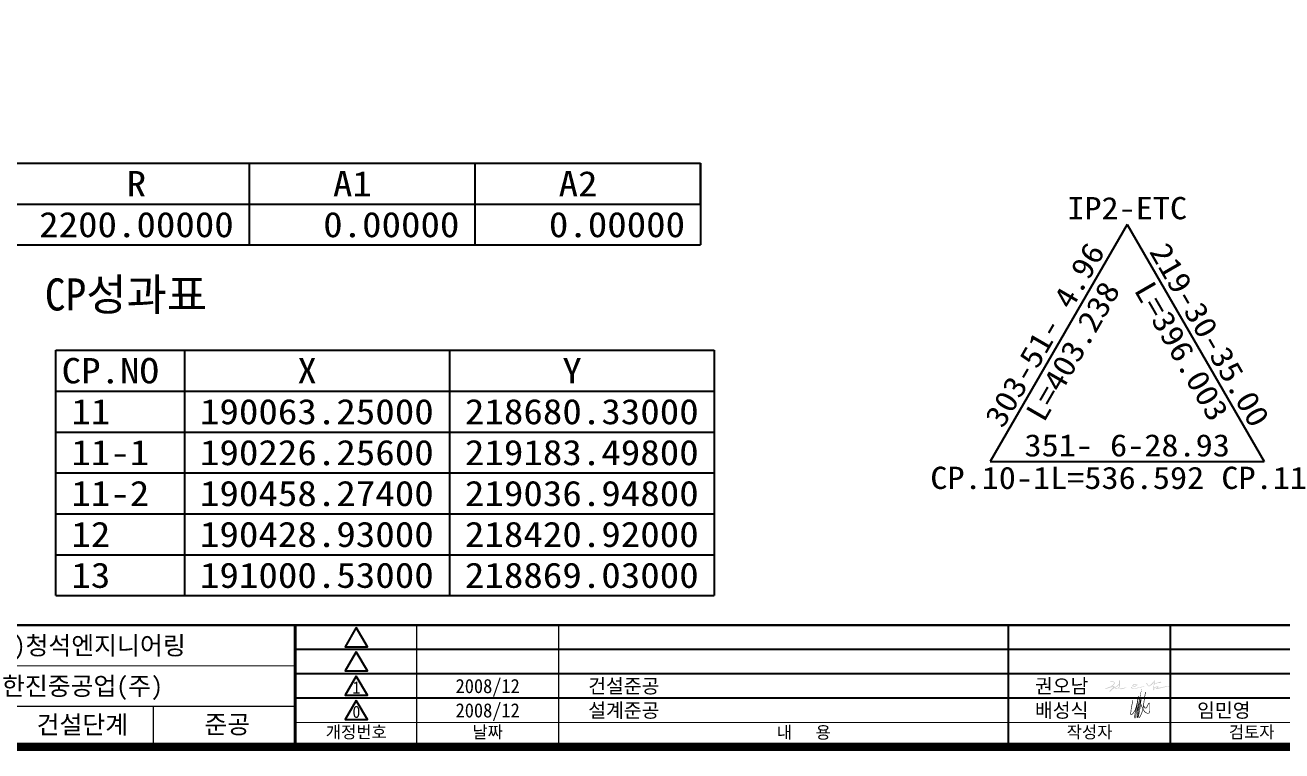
# Model space of a CAD drawing. Header units: millimetres. Extents: x 3683 to 4524, y 883 to 1477.
# Drawn here: x 3911.6 to 4221.6, y 902.3 to 1081.4 of the extents above; entities that cross this region are included whole.
import ezdxf
from ezdxf.enums import TextEntityAlignment as Align

# ---------------------------------------------------------------- set-up
doc = ezdxf.new("R2010")
doc.units = ezdxf.units.MM
for name, color, linetype in [('CA-ALGN-IPLN', 1, 'Continuous'), ('CA-ALGN-TEXT', 3, 'Continuous'), ('CA-TABL-LIN1', 4, 'Continuous'), ('CA-TABL-LIN2', 1, 'Continuous'), ('CA-TABL-TEX1', 6, 'Continuous'), ('CA-TABL-TEX2', 3, 'Continuous'), ('CA-TEXT', 3, 'Continuous'), ('CX-BORD', 3, 'Continuous'), ('CX-BORD-LIN1', 4, 'Continuous'), ('CX-BORD-LIN2', 3, 'Continuous'), ('CX-BORD-TEX2', 7, 'Continuous'), ('CX-BORD-TEX3', 6, 'Continuous'), ('CZ-TEX1', 6, 'Continuous')]:
    doc.layers.add(name, color=color, linetype=linetype)
doc.styles.add('RP2', font='DotumChe.ttf')
doc.styles.add('SEKO', font='DotumChe.ttf')
doc.styles.add('TB_TEXT', font='DotumChe.ttf')
doc.styles.add('TB_WBTXT', font='H2GTRE.TTF')
doc.styles.add('TB_WMTXT', font='DotumChe.ttf')

# ---------------------------------------------------------------- blocks, each defined once
blk = doc.blocks.new('CXBLKA1-KHCA')
at = {"layer": 'CX-BORD-TEX3'}
h = blk.add_hatch(color=256, dxfattribs=at)
h.paths.add_polyline_path([(481.9304143462973, 15.08593314524701), (481.6814522761285, 15.10255498501148), (481.7485710494757, 14.96001233352525), (481.715011695484, 14.16345051067444), (481.6562828096573, 14.07540944844335), (481.8744186432863, 13.97059869987578), (481.970901859547, 14.1382959310182), (481.9373424401916, 14.51561469273011), (482.1261138962709, 14.54915413227174), (482.5707754510497, 14.75039080295578), (482.751157084972, 14.72523622329957), (482.512046565223, 14.47369035986876), (482.3400548188214, 14.39403419095741), (482.3526396174206, 14.28083854907011), (482.7679367292861, 14.29341583889822), (484.638871384311, 14.73362108318498), (486.142114677597, 15.00208454639296), (486.020461994865, 15.03562398593458), (484.5480448073916, 14.87631161467756), (482.9623648247068, 14.53253229250727), (482.8239324322971, 14.45706855353863), (482.7316441924785, 14.49899285296566), (482.9875343565416, 14.68345980387889), (483.016898799455, 14.84277217513593), (482.7526188132348, 14.89308133444836), (482.4715591173369, 14.88050404462025), (481.9723635878099, 14.64572793439457), (481.9304143462973, 14.68345980387889)])
h.paths.add_polyline_path([(480.1819056264905, 15.71174835961437), (480.2436726821236, 15.63389486904409), (480.4421925447156, 15.21877673395167), (480.5826835666309, 15.0875261569546), (480.7323370095527, 15.07836913140184), (481.2484886653645, 15.50874896460408), (481.8348858974977, 16.13753087323408), (481.8729293969088, 16.19041842059308), (481.8584012703579, 16.40029097605236), (482.1124066069746, 16.34435909993497), (482.0200210406173, 15.58914122354933), (482.1076688504272, 15.56073177920885), (482.6430312877441, 15.81878429605055), (483.495820995286, 16.04605988420859), (483.7311104842796, 16.03166794655213), (483.6695201720717, 15.88962069141547), (483.4302652639253, 15.7570432399142), (482.7527712413665, 15.7215314428472), (482.0894903577227, 15.43506948166506), (481.9947359457737, 15.31669676905117), (481.8028582762835, 15.32853405702973), (481.8431289128005, 15.52976765175616), (481.8691863450388, 15.9203975866648), (481.5659722790927, 15.567646899732), (481.2247601415019, 15.22877085462518), (480.7586047167909, 14.94091080383289), (480.4857332614212, 14.96363658059932), (480.1067450926503, 15.44466586764365), (479.943780202956, 15.61132168652341), (479.9902311727214, 15.70430912265904)])
h.paths.add_polyline_path([(476.2971857959414, 14.77608838943615), (476.2826139410801, 14.77608838943615), (476.3608786620565, 14.72631310937793), (476.4177985423204, 14.65876090059768), (476.609902958461, 14.44899359638414), (477.0118993431996, 14.40988443343798), (477.6664775086886, 14.5414334117592), (479.0396686886228, 14.86497286587485), (479.5021423726076, 14.93608041359147), (479.6195395521178, 14.90763740119168), (479.1855257429012, 14.78675453998251), (477.9653066513012, 14.49165813170098), (477.1613139471877, 14.31744458462861), (476.6241329612088, 14.30677843408223), (476.2541540009482, 14.52365651647146), (476.1901191519922, 14.71209158646087), (476.207906639086, 14.82230833055799)])
h.paths.add_polyline_path([(476.8769095257638, 15.45580581596756), (476.7381674401775, 15.36336596715819), (476.5282755369431, 15.13582176765692), (476.5709654144591, 14.94027595292613), (476.8235471952096, 14.83716995357038), (477.2789059105025, 14.87627911651653), (477.7911845060591, 15.22470621066129), (477.7698395346194, 15.39891975773365), (477.6204249306313, 15.45580581596756), (477.1223763378222, 15.47713808362598), (477.0298816140981, 15.55180103714762)])
h.paths.add_polyline_path([(476.9267144373356, 15.28514764126588), (476.8875820441656, 15.22115083829059), (476.7559548619077, 15.02204965118912), (476.8306621639018, 14.94383132529681), (477.1899686711243, 15.0007173835307), (477.5777350531151, 15.23892773357833), (477.602637508901, 15.32781221001703), (477.1152613691302, 15.34558907187045)], flags=16)
h.paths.add_polyline_path([(471.5430908744315, 16.27029826511883), (471.1010370041781, 16.24005234033773), (471.0916267240486, 16.18832653536644), (471.1298824593703, 16.10615543675173), (471.5896546619304, 16.11586319245704), (472.0008593529878, 15.88449557762534), (471.9846702042748, 15.61429704027546), (471.7225866342248, 15.26786610889338), (471.0803006340821, 14.84545133422909), (470.1106559388622, 14.48101508427114), (469.857885322403, 14.47687374197251), (469.9656235782961, 14.33606883937395), (470.1852440174804, 14.32364487934669), (471.2626269685936, 14.67979847814169), (471.8966254407584, 14.85373398539203), (471.8386124834593, 14.67151586041306), (470.8772553815807, 13.69416402621457), (470.8772553815807, 13.60719630602374), (471.0595817160922, 13.59477234599646), (471.7681682015117, 14.32778618821101), (471.9919323720031, 14.31536222818375), (472.0789517752699, 14.48101508427114), (472.2198403391652, 14.50586300432567), (472.4187417949958, 14.33606883937395), (472.8465798464226, 14.23615347736984), (473.8465147305376, 14.22521179457559), (475.1610993854781, 14.58268039869048), (475.1683981568743, 14.63374162964272), (474.8253548554288, 14.62279994684847), (473.7998741406994, 14.40761327337658), (472.9313175339001, 14.33102142694821), (472.3766091429611, 14.53891360064484), (472.4605452754734, 14.67386117780072), (472.8546802381479, 14.89634228417923), (473.2999066659601, 15.34495174682384), (473.2962572802618, 15.11882339055773), (473.2086717620514, 14.71398072595872), (472.9349669195984, 14.52067745150965), (473.1721777743425, 14.48055790335165), (473.4020897923268, 14.70668625961778), (473.4969741472973, 15.29753773232492), (473.5240607308792, 16.32449172366211), (473.3785396459819, 16.40522765400354), (473.2434109960627, 16.3894720306543), (473.2749410034832, 15.6129433848793), (473.2591759997728, 15.55667318685725), (472.8550569944733, 15.10641791971054), (472.3001717947452, 14.73191265619773), (472.1740615042533, 14.72471063575721), (472.0983953168853, 14.63828635703668), (472.0515543873286, 14.69230154377488), (472.1452363118057, 14.86875111143619), (472.1272205746965, 15.00919057689492), (471.8677937119416, 15.01639263076976), (471.2084171323981, 14.78232683271566), (471.8029369799121, 15.13522600147261), (472.1920772413625, 15.56014544150336), (472.195261172204, 15.87778795050474), (471.9718657836676, 16.07224260270165)])
at = {"layer": 'CX-BORD-LIN1', "const_width": 2}
blk.add_lwpolyline([(796, -2.273736754432321e-12), (0, 0), (0, 553.9999999999997), (795.9999999999998, 553.9999999999997)], close=True, dxfattribs=at)
at = {"layer": 'CX-BORD-LIN1'}
for points, const_width in [([(796, 30.00000000000098), (0, 29.99999999999869)], 0.6), ([(270, 3.941225601086784e-13), (270, 29.9999999999994)], 0.8), ([(270, 3.326315811464117e-13), (270, 29.99999999999941)], 0.6), ([(300, 3.907985046680551e-13), (300, 29.99999999999949)], 0.3), ([(335, 3.77567335035911e-13), (335, 29.99999999999958)], 0.3), ([(566, 6.000000000000252), (270, 5.9999999999993)], 0.2)]:
    blk.add_lwpolyline(points, dxfattribs=dict(at, const_width=const_width))
for points in [[(285.0839848587444, 29.46565633293667), (282.3404163795552, 24.71365633293662), (287.8275533379334, 24.71365633293662)], [(285.0839848587444, 23.46565633293667), (282.3404163795552, 18.71365633293662), (287.8275533379334, 18.71365633293662)], [(285.0839848587444, 17.46565633293667), (282.3404163795552, 12.71365633293662), (287.8275533379334, 12.71365633293662)], [(285.0839848587444, 11.46565633293667), (282.3404163795552, 6.713656332936617), (287.8275533379334, 6.713656332936617)]]:
    blk.add_lwpolyline(points, close=True, dxfattribs=at)
for points in [[(446, 3.907985046680551e-13), (446, 29.99999999999992)], [(486, 3.020479916529539e-13), (486, 30.00000000000005)]]:
    blk.add_lwpolyline(points, dxfattribs=at)
at = {"layer": 'CX-BORD-LIN2'}
for points in [[(566, 24.00000000000025), (270, 23.9999999999993)], [(566, 18.00000000000136), (270, 18.00000000000041)], [(566, 12.00000000000136), (270, 12.00000000000041)]]:
    blk.add_lwpolyline(points, dxfattribs=at)
at = {"layer": 'CX-BORD-LIN2', "const_width": 0.3}
for points in [[(270, 19.99999999999928), (130, 19.99999999999906)], [(270, 9.999999999999945), (0, 9.999999999999547)], [(235.0000000000001, -7.922551503725117e-13), (235.0000000000001, 9.999999999999133)]]:
    blk.add_lwpolyline(points, dxfattribs=at)
at = {"layer": 'CX-BORD-TEX3', "const_width": 0.15}
for points in [[(476.6461998415593, 11.4774332657002), (476.5858257119594, 11.08808961318977), (476.5307015066478, 10.75537115161245), (476.4808272256791, 10.47293760726137), (476.4362028690098, 10.23444870652787), (476.3968284366615, 10.03356417569415), (476.3627039286125, 9.863943741151559), (476.3338293448737, 9.719247129182293), (476.3102046854669, 9.5931340661013), (476.2916841191377, 9.480084141596706), (476.2775384897227, 9.377856398347319), (476.2668928098697, 9.285029742339646), (476.2588720921608, 9.20018307956019), (476.2526013492329, 9.121895316028201), (476.2472055936792, 9.048745357708356), (476.2418098381472, 8.979312110608987), (476.2355390952193, 8.912174480716601), (476.2277371243595, 8.84616644208694), (476.2186226724275, 8.781142241118175), (476.2086332331105, 8.717211192223147), (476.1982063000955, 8.654482609869262), (476.1877793670915, 8.593065808513018), (476.1777899277636, 8.533070102578165), (476.1686754758316, 8.474604806543027), (476.1608735049826, 8.417779234820443), (476.1547668221915, 8.36270270189965), (476.150519487584, 8.309484522182572), (476.1482408745956, 8.258234010147532), (476.1480403566507, 8.209060480251026), (476.1500273071738, 8.162073246916805), (476.1543110995894, 8.11738162459045), (476.1610011073112, 8.075094927739372), (476.1702067037745, 8.035322470809149), (476.182037262382, 7.998319321934503), (476.19660215658, 7.964923564126764), (476.2140107597711, 7.936119034053661), (476.2343724453799, 7.912889568437492), (476.2577965868527, 7.896219003945987), (476.284392557603, 7.887091177279615), (476.3142697310445, 7.886489925138847), (476.3475374805907, 7.895399084213238), (476.3842687221527, 7.914529203157542), (476.4243905414019, 7.943497678552774), (476.4677935665291, 7.981648618977886), (476.5143684256595, 8.028326132957261), (476.5640057469841, 8.082874329058939), (476.6165961586498, 8.144637315850957), (476.6720302888148, 8.2129592018577), (476.7301987656151, 8.287184095647206), (476.7908463852232, 8.366674325327438), (476.8531346156719, 8.450865097209714), (476.9160790929868, 8.539209837134365), (476.9786954532042, 8.631161970985374), (477.0399993323385, 8.726174924592158), (477.0990063664262, 8.823702123827786), (477.1547321914818, 8.923196994543503), (477.2061924435525, 9.02411296259055), (477.2527126510699, 9.126085645388628), (477.2948579121453, 9.229479426456635), (477.3335032173613, 9.334840880936497), (477.3695235572573, 9.442716583882827), (477.4037939223613, 9.55365311040481), (477.4371893032671, 9.668197035600713), (477.4705846905031, 9.786894934546979), (477.5048550745973, 9.910293382363704), (477.5406202404279, 10.0387567622642), (477.5774791499875, 10.17192069007473), (477.6147755595644, 10.30923858974751), (477.6518532254572, 10.45016388523476), (477.6880559039541, 10.59415000049961), (477.7227273513868, 10.74065035947245), (477.7552113240104, 10.88911838611642), (477.7848515781566, 11.03900750439465), (477.8111923888114, 11.18957072764209), (477.83458010596, 11.33925942674654), (477.8555615983182, 11.48632456196759), (477.8746837345693, 11.62901709356487), (477.8924933834073, 11.76558798183072), (477.9095374135372, 11.89428818703567), (477.9263626936422, 12.0133686694175), (477.943516092449, 12.12108038927948), (477.9613075026259, 12.21563786840164), (477.9790989127919, 12.29510987473299), (477.9960153355946, 12.35752873772111), (478.0111817836164, 12.40092678686818), (478.0237232694831, 12.42333635161089), (478.0327648057987, 12.42278976145138), (478.0374314051892, 12.39731934583727), (478.0368480802586, 12.3449574342489), (478.0303950480279, 12.26464731480559), (478.0184733430556, 12.15897611020449), (478.0017392042951, 12.03144190183633), (477.980848870689, 11.88554277106999), (477.9564585812345, 11.72477679924162), (477.9292245748525, 11.55264206772011), (477.8998030905182, 11.37263665790709), (477.8688503671742, 11.18825865113871), (477.8369315000614, 11.002587087682), (477.8042470094929, 10.81702484345118), (477.7709062720583, 10.63255575319312), (477.7370186643252, 10.450163651742), (477.702693562916, 10.27083237386654), (477.6680403444093, 10.09554575433543), (477.6331683853618, 9.92528762796104), (477.5981870623959, 9.761041829533895), (477.5632239802085, 9.603610002145103), (477.5284796559476, 9.453065022088083), (477.494172834869, 9.309297573956826), (477.460522262239, 9.172198342345325), (477.4277466833132, 9.04165801189123), (477.3960648433908, 8.917567267166703), (477.3656954876947, 8.799816792776653), (477.336857361513, 8.688297273315072), (477.3097509814702, 8.582844736011282), (477.2845039496001, 8.483076578526777), (477.26122563936, 8.388555541212952), (477.2400254241634, 8.298844364344802), (477.2210126774348, 8.213505788230066), (477.2042967725879, 8.132102553165566), (477.189987083058, 8.054197399469956), (477.1781929822478, 7.979353067440059), (477.1689509279872, 7.907186954781025), (477.1620057156083, 7.837535088689435), (477.1570292248484, 7.770288153781109), (477.153693335456, 7.705336834650041), (477.1516699271137, 7.642571815901135), (477.150630879592, 7.581883782117472), (477.1502480726062, 7.523163417925787), (477.150193385894, 7.466301407898243), (477.1502298437022, 7.411315970821704), (477.1504850483593, 7.358735462058064), (477.1511777467144, 7.309215771162087), (477.1525266855947, 7.263412787666709), (477.1547506118709, 7.221982401126695), (477.1580682723702, 7.18558050107498), (477.1626984139416, 7.154862977055416), (477.1688597834777, 7.130485718622765), (477.1767711277512, 7.113341464854273), (477.1866511936546, 7.105270353069898), (477.1987187280151, 7.108349370188478), (477.2131924776818, 7.124655503063366), (477.2302911895144, 7.156265738580657), (477.2502336103512, 7.205257063615534), (477.2732384870301, 7.27370646505409), (477.2995245663892, 7.36369092980425), (477.3291647643505, 7.476230732358488), (477.3616486728874, 7.608119297820338), (477.3963200530575, 7.755093338932454), (477.4325226658962, 7.912889568437492), (477.46960027245, 8.077244699089022), (477.5068966337763, 8.243895443596955), (477.5437555108779, 8.408578514714861), (477.5795206648449, 8.567030625218138), (477.6137181449462, 8.716081638460707), (477.6466031534487, 8.85693402052533), (477.6786131809072, 8.991883388149688), (477.7101857178327, 9.123225358049638), (477.7417582547691, 9.25325554698469), (477.7737682822167, 9.384269571627044), (477.806653290741, 9.518563048768954), (477.8408507708205, 9.658431595093532), (477.8766523825957, 9.80546027931672), (477.9137664643654, 9.95839197798017), (477.9517555240359, 10.11525901961471), (477.9901820694699, 10.27409373271843), (478.0286086085848, 10.43292844583306), (478.0665976492651, 10.5897954874676), (478.1037116993843, 10.74272718614196), (478.1395132668381, 10.88975587036515), (478.1736377748871, 11.02931469084109), (478.2060123081442, 11.16144008697705), (478.236636866653, 11.28656932039706), (478.26551145037, 11.40513965265967), (478.2926360593278, 11.51758834541073), (478.3180106935156, 11.6243526602197), (478.3416353529224, 11.72586985867787), (478.36351003757, 11.82257720242018), (478.3835253740122, 11.91416496665664), (478.4011344951591, 11.99733548131229), (478.4156811604312, 12.06804408988722), (478.426509129336, 12.12224613594702), (478.4329621613047, 12.15589696302453), (478.4343840158122, 12.1649519146635), (478.4301184522897, 12.14536633439678), (478.4195092302448, 12.09309556575721), (478.4022464582863, 12.00584399250914), (478.3794056417223, 11.88831215922295), (478.3524086351149, 11.74694965067869), (478.3226772928952, 11.58820605165641), (478.2916334696033, 11.41853094693619), (478.2606990197578, 11.24437392130898), (478.2312957978115, 11.07218455954393), (478.2048456583047, 10.90841244643201), (478.1823694198224, 10.75803141455657), (478.1632837574884, 10.62011228780142), (478.1466043104497, 10.49225013783183), (478.1313467178966, 10.37204003633491), (478.1165266190524, 10.25707705497592), (478.1011596530857, 10.14495626544198), (478.0842614592088, 10.03327273940926), (478.0648476765905, 9.919621548575776), (478.0422438355286, 9.802180777508), (478.017015030729, 9.681460562540849), (477.9900362479943, 9.558554052899524), (477.9621824731271, 9.43455439783105), (477.9343286919188, 9.31055474657154), (477.9073498902048, 9.18764824836802), (477.882121053744, 9.066928052434776), (477.8595171683824, 8.949487307997003), (477.8401944738484, 8.836255191869384), (477.8239342256616, 8.727504990951672), (477.8102989332997, 8.623346019678536), (477.7988511062408, 8.523887592495555), (477.7891532539629, 8.429239023870139), (477.7807678859112, 8.339509628247868), (477.7732575115965, 8.254808720052495), (477.766184640453, 8.175245613762343), (477.7592029257044, 8.1008385282625), (477.7523305954578, 8.03124130037071), (477.7456770215335, 7.966016671333307), (477.7393515758172, 7.904727382396629), (477.7334636301071, 7.846936174817927), (477.728122556267, 7.792205789865363), (477.723437726117, 7.740098968807104), (477.719518511532, 7.69017845287857), (477.7164560556898, 7.642025201927424), (477.7142685872109, 7.595293050239377), (477.7129561061279, 7.549654050625065), (477.7125186124517, 7.504780255971525), (477.7129561061279, 7.460343719100308), (477.7142685872109, 7.416016492876622), (477.7164560556898, 7.371470630122019), (477.719518511532, 7.326378183734448), (477.7234924128293, 7.280976001479246), (477.7285600499649, 7.237760111049681), (477.7349401713159, 7.199791335050065), (477.7428515253573, 7.170130496106538), (477.752512860488, 7.151838416834323), (477.7641429251503, 7.147975919870476), (477.7779604677758, 7.16160382783022), (477.794184236785, 7.195782963350609), (477.8129236063992, 7.252663190058627), (477.8338504539875, 7.330750535770164), (477.856527282654, 7.427640069291044), (477.8805165955687, 7.540926859448916), (477.9053808958902, 7.668205975093258), (477.9306826867119, 7.80707248499715), (477.9559844712253, 7.955121458031897), (477.9808487525456, 8.109947962959666), (478.0049838658501, 8.269584328835151), (478.0286814743572, 8.433811925326552), (478.052379073391, 8.602849382263628), (478.0765141581992, 8.776915329497967), (478.1015242240733, 8.956228396870245), (478.127846766261, 9.141007214242961), (478.1559192800646, 9.331470411445878), (478.1861792607428, 9.52783661835241), (478.2189183723544, 9.729905423996058), (478.2538449540057, 9.935800254356252), (478.2905215136029, 10.14322549461616), (478.3285105590198, 10.3498855299153), (478.3673745981519, 10.55348474545866), (478.4066761388835, 10.75172752639668), (478.4459776891213, 10.94231825792343), (478.4848417567387, 11.12296132521118), (478.522739704063, 11.2908145381702), (478.5587783110946, 11.44084940571742), (478.591973212287, 11.56749086148596), (478.6213400420943, 11.66516383917445), (478.6458944349483, 11.72829327241601), (478.664652025303, 11.75130409486559), (478.6766284475793, 11.72862124019997), (478.6808393362312, 11.65466964203046), (478.6766102186643, 11.52629738366562), (478.6645061940485, 11.350045146843), (478.6454022545381, 11.1348767629101), (478.6201733922549, 10.88975606324715), (478.5896945992986, 10.62364687917983), (478.5548408678565, 10.34551304208838), (478.5164871900392, 10.06431838333123), (478.4755085579686, 9.789026734255856), (478.4327981916335, 9.527016858487002), (478.3893222224156, 9.279327248670995), (478.3460650095417, 9.04541132972048), (478.304010912228, 8.824722526504445), (478.2641442897016, 8.61671426397919), (478.2274495012111, 8.420839967013706), (478.1949109059619, 8.236553060542462), (478.1675128631809, 8.063306969456278), (478.1461121300395, 7.900992378829358), (478.1310550554313, 7.751249014414896), (478.1225603862381, 7.616153862149474), (478.1208468692762, 7.497783907969676), (478.1261332513945, 7.398216137790257), (478.1386382794421, 7.319527537558713), (478.158580700268, 7.263795093200713), (478.1861792607428, 7.233095790641926), (478.2214886477864, 7.228868944701787), (478.263907308939, 7.250003185807543), (478.3126696318118, 7.294749473280206), (478.367010003994, 7.361358766429873), (478.4261628131403, 7.448082024577559), (478.48936244684, 7.553170207044275), (478.5558432927478, 7.674874273140119), (478.6248397384529, 7.811445182186105), (478.6955497129943, 7.961388961823502), (478.7670253110023, 8.124231912909124), (478.8382821684804, 8.299755404674613), (478.908335921476, 8.487740806307954), (478.9762022060036, 8.687969486997133), (479.0408966580885, 8.900222815984705), (479.1014349137672, 9.124282162415), (479.1568326090651, 9.359928895530572), (479.2064335014597, 9.606516234286062), (479.2508938342485, 9.86168479668089), (479.2911979722244, 10.12264705052479), (479.328330280126, 10.38661546356201), (479.3632751227246, 10.65080250360228), (479.3970168647916, 10.91242063841167), (479.4305398710981, 11.1686823357781), (479.4648285064045, 11.41680006346763), (479.500666615671, 11.65538916579357), (479.5380359647438, 11.88867649312709), (479.5767177996145, 12.12229177237572), (479.6164933663727, 12.36186473042511), (479.6571439109989, 12.61302509419369), (479.6984506795611, 12.88140259055621), (479.7401949180835, 13.17262694643108), (479.7821578725684, 13.49232788870398)], [(478.4381756278176, 11.2535563019523), (478.5788027744034, 10.80631209767711), (478.7074534662656, 10.42509418727099), (478.8252761354283, 10.10246914450585), (478.9334192139263, 9.831003543131771), (479.0330311337507, 9.603263956942499), (479.1252603269363, 9.411816959677196), (479.2112552254962, 9.249229125107775), (479.2921642614542, 9.108067027049799), (479.3691176358457, 8.98200860972105), (479.4431726255766, 8.869177299592081), (479.5153682766299, 8.768807893633891), (479.5867436349122, 8.680135188784732), (479.6583377463735, 8.602393982015599), (479.7311896569313, 8.534819070297488), (479.8063384125576, 8.47664525059048), (479.8848230591807, 8.427107319821914), (479.9672178056803, 8.385531170370484), (480.0522375127525, 8.35160707604922), (480.1381322040447, 8.325116406046106), (480.2231519031934, 8.305840529592786), (480.3055466338678, 8.293560815855415), (480.3835664196936, 8.288058634076549), (480.4554612843399, 8.289115353400518), (480.5194812514214, 8.296512343080792), (480.5743138388402, 8.310231383217285), (480.6203965412983, 8.331055897677686), (480.6586043478178, 8.359969721252526), (480.6898122473226, 8.397956688732336), (480.7148952288021, 8.446000634896734), (480.7347282812239, 8.505085394547166), (480.7501863935445, 8.576194802463249), (480.7621445547425, 8.660312693446429), (480.771386609003, 8.757839889189597), (480.7783318213819, 8.866845159060574), (480.7833083121418, 8.984814259340453), (480.7866442015343, 9.109232946310328), (480.7886676098765, 9.237586976229466), (480.7897066573983, 9.367362105400787), (480.7900894643731, 9.496044090105386), (480.7901441510744, 9.6211186865807), (480.7901441510744, 9.740527129761574), (480.7901441510744, 9.854032568968648), (480.7901441510744, 9.961853632154487), (480.7901441510744, 10.064208947228), (480.7901441510744, 10.16131714216357), (480.7901441510744, 10.25339684490285), (480.7901441510744, 10.34066668337658), (480.7901441510744, 10.42334528553732), (480.7899983195798, 10.5013415539583), (480.7889774991177, 10.57332548967355), (480.7862067007204, 10.6376573683487), (480.7808109354205, 10.6926974656821), (480.7719152142395, 10.73680605730664), (480.7586445482316, 10.76834341889884), (480.7401239484075, 10.78566982613523), (480.7154784258214, 10.78714555468144), (480.6841975703405, 10.77173211284065), (480.6472292873673, 10.74079593947721), (480.6058860611279, 10.69630470603846), (480.5614803758813, 10.64022608402632), (480.5153247158646, 10.5745277449318), (480.4687315653041, 10.50117736021315), (480.4230134084696, 10.42214260137229), (480.3794827295765, 10.33939113987839), (480.3391056629312, 10.25478133166365), (480.301462942954, 10.16973427041415), (480.265788954091, 10.08556173425717), (480.2313180807882, 10.00357550135271), (480.1972847075135, 9.92508734979532), (480.162923218702, 9.851409057734088), (480.1274679988323, 9.783852403329035), (480.0901534323507, 9.723729164674694), (480.0504144215279, 9.672141600007706), (480.0084879398469, 9.629353887882132), (479.9648114786701, 9.59542068695049), (479.9198225292944, 9.570396655876209), (479.8739585830167, 9.554336453311805), (479.8276571311994, 9.54729473789888), (479.7813556651286, 9.549326168289952), (479.7354916761556, 9.560485403137534), (479.6901927657796, 9.581555867106033), (479.6443469764176, 9.616236048809185), (479.5965324607, 9.668953202927185), (479.5453273712242, 9.744134584107485), (479.4893098606312, 9.846207446986625), (479.4270580815187, 9.979599046212059), (479.3571501865276, 10.14873663643124), (479.2781643282665, 10.35804747231344)]]:
    blk.add_lwpolyline(points, dxfattribs=at)
at = {"layer": 'CX-BORD-LIN1', "style": 'TB_TEXT'}
for tag, height, p in [('TR_RNUM4', 3, (285.1051166181959, 26.63656332936284)), ('TR_RDAT4', 3.5, (317.5, 26.99999999999994)), ('TR_DGN4', 3.5, (459.1184542177598, 26.99999999999993)), ('TR_CHK4', 3.5, (499.1184542177598, 26.99999999999993)), ('TR_APP4', 3.5, (539.1184542177598, 27.00000000000015)), ('TR_RNUM3', 3, (285.1051166181959, 20.63656332936395)), ('TR_RDAT3', 3.5, (317.5, 21.00000000000105)), ('TR_DGN3', 3.5, (459.1184542177598, 21.00000000000103)), ('TR_CHK3', 3.5, (499.1184542177598, 21.00000000000103)), ('TR_APP3', 3.5, (539.1184542177598, 21.00000000000126)), ('TR_RNUM2', 3, (285.1051166181959, 14.63656332936395)), ('TR_RDAT2', 3.5, (317.5, 15.00000000000105)), ('TR_DGN2', 3.5, (459.1184542177598, 15.00000000000103)), ('TR_CHK2', 3.5, (499.1184542177598, 15.00000000000103)), ('TR_APP2', 3.5, (539.1184542177598, 15.00000000000126)), ('TR_RNUM1', 3, (285.1051166181959, 8.636563329362843)), ('TR_RDAT1', 3.5, (317.5, 8.999999999999943)), ('TR_DGN1', 3.5, (459.1184542177598, 8.999999999999929)), ('TR_CHK1', 3.5, (499.1184542177598, 8.999999999999929)), ('TR_APP1', 3.5, (539.1184542177598, 9.000000000000156))]:
    blk.add_attdef(tag, text='', height=height, dxfattribs=at).set_placement(p, align=Align.MIDDLE_CENTER)
for tag, p in [('TR_RCON4', (342.3033138082337, 26.99999999999994)), ('TR_RCON3', (342.3033138082337, 21.00000000000105)), ('TR_RCON2', (342.3033138082337, 15.00000000000105)), ('TR_RCON1', (342.3033138082337, 8.999999999999943))]:
    blk.add_attdef(tag, text='', height=3.5, dxfattribs=at).set_placement(p, align=Align.MIDDLE_LEFT)
at = {"layer": 'CX-BORD-LIN2', "style": 'TB_TEXT'}
blk.add_attdef('TD_VERSION', text='', height=3, rotation=90, dxfattribs=at).set_placement((800.499999405456, 48.01489921212271), align=Align.MIDDLE_CENTER)
at = {"layer": 'CX-BORD-TEX2', "style": 'TB_WMTXT'}
for tag, height, p in [('TB_CNAME', 5, (15.34476638720093, 531.8324131479245)), ('TB_CSCOP', 4, (16.63456755316179, 523.8324131479245))]:
    blk.add_attdef(tag, text='', height=height, dxfattribs=at).set_placement(p, align=Align.BOTTOM_LEFT)
at = {"layer": 'CX-BORD-TEX2', "style": 'TB_WBTXT'}
for tag, height, p in [('TB_MTITIL', 10, (397.9999999999999, 533.3264135606181)), ('TB_STITL', 7, (397.9999999999999, 518.3264135606181))]:
    blk.add_attdef(tag, text='', height=height, dxfattribs=at).set_placement(p, align=Align.MIDDLE_CENTER)
at = {"layer": 'CX-BORD-TEX3', "style": 'TB_TEXT'}
for s, height, p in [('건설단계', 4.5, (217.5000000000001, 5.527096224357066)), ('개정번호', 3, (285.081636885472, 3.662000000000262)), ('날짜', 3, (317.5, 3.662000000000262)), ('내   용', 3, (395.5, 3.584115170363834)), ('작성자', 3, (466, 3.662000000000319)), ('검토자', 3, (506, 3.662000000000433))]:
    blk.add_text(s, height=height, dxfattribs=at).set_placement(p, align=Align.MIDDLE)
for tag, height, p in [('TD_DCOMP', 4.5, (217.5000000000001, 24.99999999999931)), ('TD_CSECT', 4.5, (611, 24.99999999999896)), ('TD_CDIST', 4.5, (656, 24.99999999999902)), ('TD_DNAME_TOP', 4.5, (755, 24.99999999999912)), ('TD_DNAME_MAIN', 4.5, (755, 19.00715491911868)), ('TD_CCOMP', 4.5, (217.5000000000001, 14.99999999999931)), ('TD_HSCAL', 4.5, (626.6991483434027, 15.23515171695612)), ('TD_VSCAL', 4.5, (655.7793615572629, 15.23515171695612)), ('TD_DNAME_BOT', 3, (755, 13.65422715006187)), ('TD_CNAME', 5, (65, 5.752181573154171)), ('TD_FIELD', 4.5, (182.5, 5.52709622435755)), ('TD_CSTEP', 4.5, (253.2440000000001, 5.527096224357066)), ('TD_DWGCODE', 4.5, (641, 5.385823260720159)), ('TD_DWGNO', 4.5, (755, 5.385823260720144))]:
    blk.add_attdef(tag, text='', height=height, dxfattribs=at).set_placement(p, align=Align.MIDDLE_CENTER)

msp = doc.modelspace()

# ---------------------------------------------------------------- linework, layer by layer
at = {"layer": 'CA-ALGN-IPLN', "linetype": 'Continuous'}
for p, q in [((4183.480031038511, 1032.244396607322), (4149.688031038524, 973.7149334393207)), ((4183.480031038511, 1032.244396607322), (4217.272031038556, 973.7149334393207)), ((4149.688031038524, 973.7149334393207), (4217.272031038556, 973.7149334393207))]:
    msp.add_line(p, q, dxfattribs=at)
at = {"layer": 'CA-TABL-LIN1', "linetype": 'Continuous'}
for p, q in [((3734.560365979872, 1047.327002134686), (4078.240365979923, 1047.327002134686)), ((4078.240365979923, 1047.327002134744), (4078.240365979865, 1027.167002134712)), ((4078.240365979865, 1037.247002134728), (4078.240365979923, 1047.327002134744)), ((3734.560365979814, 1027.167002134712), (4078.240365979865, 1027.167002134712)), ((3919.138053032882, 991.0964117249123), (3919.138053032882, 1001.190873001457)), ((3919.138053032882, 1001.190873001457), (4081.610810722828, 1001.190873001457)), ((3950.863502759391, 1001.190873001457), (3950.863502759391, 991.0964117249123)), ((4081.610810722828, 1001.190873001457), (4081.610810722886, 991.0964117249123)), ((3919.138053032882, 991.0964117249123), (4081.610810722828, 991.0964117249123)), ((3919.138053032911, 940.6241053419244), (3919.138053032911, 991.0964117249123)), ((3950.863502759391, 991.0964117249123), (3950.863502759362, 940.6241053419244)), ((4081.610810722886, 991.0964117249123), (4081.610810722857, 940.6241053419244)), ((3919.138053032882, 940.6241053419244), (4081.610810722828, 940.6241053419244))]:
    msp.add_line(p, q, dxfattribs=at)
at = {"layer": 'CA-TABL-LIN2', "linetype": 'Continuous'}
for p, q in [((3966.880365979879, 1047.327002134744), (3966.880365979879, 1027.167002134712)), ((4022.560365979814, 1047.327002134744), (4022.560365979785, 1027.167002134712)), ((3734.560365979814, 1037.247002134728), (4078.240365979865, 1037.247002134728)), ((4016.237156741139, 1001.190873001457), (4016.237156741139, 991.0964117249123)), ((4016.237156741139, 991.0964117249123), (4016.237156741139, 940.6241053419244)), ((3919.138053032882, 981.0019504482798), (4081.610810722828, 981.0019504482798)), ((3919.138053032882, 970.9074891717637), (4081.610810722828, 970.9074891717637)), ((3919.138053032882, 960.8130278951603), (4081.610810722828, 960.8130278951603)), ((3919.138053032882, 950.718566618586), (4081.610810722828, 950.718566618586))]:
    msp.add_line(p, q, dxfattribs=at)

# ---------------------------------------------------------------- block references
at = {"layer": 'CX-BORD'}
ref = msp.add_blockref('CXBLKA1-KHCA', (3708.20151433482, 903.3224452189743), dxfattribs=at)
ref.add_attrib('TD_DCOMP', '(주)청석엔지니어링', dxfattribs={"layer": 'CX-BORD-TEX3', "height": 4.499999999986949, "style": 'TB_TEXT'}).set_placement((3925.701514322125, 928.3224452189033), align=Align.MIDDLE_CENTER)
ref.add_attrib('TD_CCOMP', '한진중공업(주)', dxfattribs={"layer": 'CX-BORD-TEX3', "height": 4.499999999986949, "style": 'TB_TEXT'}).set_placement((3925.701514322125, 918.3224452189324), align=Align.MIDDLE_CENTER)
ref.add_attrib('TD_CSTEP', '준공', dxfattribs={"layer": 'CX-BORD-TEX3', "height": 4.499999999986949, "style": 'TB_TEXT'}).set_placement((3961.445514320016, 908.8495414433186), align=Align.MIDDLE_CENTER)
ref.add_attrib('TR_RNUM1', '0', dxfattribs={"layer": 'CX-BORD-LIN1', "height": 2.999999999991298, "style": 'TB_TEXT'}).set_placement((3993.306630936394, 911.9590085483153), align=Align.MIDDLE_CENTER)
ref.add_attrib('TR_RDAT1', '2008/12', dxfattribs={"layer": 'CX-BORD-LIN1', "height": 3.499999999989849, "style": 'TB_TEXT'}).set_placement((4025.701514316288, 912.3224452189452), align=Align.MIDDLE_CENTER)
ref.add_attrib('TR_RCON1', '설계준공', dxfattribs={"layer": 'CX-BORD-LIN1', "height": 3.499999999989849, "style": 'TB_TEXT'}).set_placement((4050.504828123066, 912.3224452189452), align=Align.MIDDLE_LEFT)
ref.add_attrib('TR_DGN1', '배성식', dxfattribs={"layer": 'CX-BORD-LIN1', "height": 3.499999999989849, "style": 'TB_TEXT'}).set_placement((4167.319968525846, 912.3224452189452), align=Align.MIDDLE_CENTER)
ref.add_attrib('TR_CHK1', '임민영', dxfattribs={"layer": 'CX-BORD-LIN1', "height": 3.499999999989849, "style": 'TB_TEXT'}).set_placement((4207.319968523511, 912.3224452189452), align=Align.MIDDLE_CENTER)
ref.add_attrib('TR_RNUM2', '1', dxfattribs={"layer": 'CX-BORD-LIN1', "height": 2.999999999991298, "style": 'TB_TEXT'}).set_placement((3993.306630936394, 917.9590085483007), align=Align.MIDDLE_CENTER)
ref.add_attrib('TR_RDAT2', '2008/12', dxfattribs={"layer": 'CX-BORD-LIN1', "height": 3.499999999989849, "style": 'TB_TEXT'}).set_placement((4025.701514316288, 918.3224452189324), align=Align.MIDDLE_CENTER)
ref.add_attrib('TR_RCON2', '건설준공', dxfattribs={"layer": 'CX-BORD-LIN1', "height": 3.499999999989849, "style": 'TB_TEXT'}).set_placement((4050.504828123066, 918.3224452189324), align=Align.MIDDLE_LEFT)
ref.add_attrib('TR_DGN2', '권오남', dxfattribs={"layer": 'CX-BORD-LIN1', "height": 3.499999999989849, "style": 'TB_TEXT'}).set_placement((4167.319968525846, 918.3224452189324), align=Align.MIDDLE_CENTER)

# ---------------------------------------------------------------- texts
at = {"layer": 'CA-ALGN-TEXT', "style": 'RP2', "width": 0.8834134615375709}
msp.add_text('IP2-ETC', height=5.491200000000001, dxfattribs=at).set_placement((4168.696031038555, 1033.511594660074), (4198.264031038525, 1033.511594660074), align=Align.FIT)
at = {"layer": 'CA-TABL-TEX1', "style": 'RP2'}
for s, height, width, p, p2 in [('R', 6.24, 0.8974358974337209, (3936.640365979888, 1039.167002134654), (3941.440365979877, 1039.167002134654)), ('A1', 6.24, 1.114058355434964, (3987.520365979893, 1039.167002134654), (3997.12036597987, 1039.167002134654)), ('A2', 6.24, 0.9230769230746845, (4043.200365979886, 1039.167002134654), (4052.800365979863, 1039.167002134654)), ('CP.NO', 6.248952218844987, 0.868486352357778, (3920.580118929552, 993.0191662537281), (3944.614550540507, 993.0191662537281)), ('X', 6.248952218844987, 0.9502262443432418, (3978.743443428036, 993.0191662537281), (3983.550329750221, 993.0191662537281)), ('Y', 6.248952218844987, 0.9502262443489948, (4044.117097409754, 993.0191662537281), (4048.923983731969, 993.0191662537281)), ('11', 6.248952218844987, 1.042183622831226, (3922.98356209063, 982.9247049772121), (3932.59733473503, 982.9247049772121)), ('11-1', 6.248952218844987, 0.8391608391628058, (3922.98356209063, 972.8302437006087), (3942.211107379429, 972.8302437006087)), ('11-2', 6.248952218844987, 0.7784986098257354, (3922.98356209063, 962.7357824240926), (3942.211107379429, 962.7357824240926)), ('12', 6.248952218844987, 0.8731808731829197, (3922.98356209063, 952.6413211473728), (3932.59733473503, 952.6413211473728)), ('13', 6.248952218844987, 0.8731808731829195, (3922.98356209063, 942.5468598708567), (3932.59733473503, 942.5468598708567))]:
    msp.add_text(s, height=height, dxfattribs=dict(at, width=width)).set_placement(p, p2, align=Align.FIT)
at = {"layer": 'CA-TABL-TEX2', "style": 'RP2'}
for s, height, width, p, p2 in [(' 2200.00000', 6.24, 0.854289940828214, (3910.240365979865, 1029.087002134695), (3963.040365979854, 1029.087002134695)), ('   0.00000', 6.24, 0.8502024291497975, (3970.720365979847, 1029.087002134695), (4018.720365979847, 1029.087002134695)), ('   0.00000', 6.24, 0.8502024291497975, (4026.40036597984, 1029.087002134695), (4074.40036597984, 1029.087002134695)), ('190063.25000', 6.248952218844987, 0.8539478142992225, (3954.70901181711, 982.9247049772121), (4012.391647683303, 982.9247049772121)), ('218680.33000', 6.248952218844987, 0.8539478143013769, (4020.0826657988, 982.9247049772121), (4077.765301665138, 982.9247049772121)), ('190226.25600', 6.248952218844987, 0.8539478142992225, (3954.70901181711, 972.8302437006087), (4012.391647683303, 972.8302437006087)), ('219183.49800', 6.248952218844987, 0.8539478143013769, (4020.0826657988, 972.8302437006087), (4077.765301665138, 972.8302437006087)), ('190458.27400', 6.248952218844987, 0.8539478142992225, (3954.70901181711, 962.7357824240926), (4012.391647683303, 962.7357824240926)), ('219036.94800', 6.248952218844987, 0.8539478143013769, (4020.0826657988, 962.7357824240926), (4077.765301665138, 962.7357824240926)), ('190428.93000', 6.248952218844987, 0.8539478142992226, (3954.70901181711, 952.6413211473728), (4012.391647683303, 952.6413211473728)), ('218420.92000', 6.248952218844987, 0.8539478143013768, (4020.0826657988, 952.6413211473728), (4077.765301665138, 952.6413211473728)), ('191000.53000', 6.248952218844987, 0.8539478142992227, (3954.70901181711, 942.5468598708567), (4012.391647683303, 942.5468598708567)), ('218869.03000', 6.248952218844987, 0.8539478143013769, (4020.0826657988, 942.5468598708567), (4077.765301665138, 942.5468598708567))]:
    msp.add_text(s, height=height, dxfattribs=dict(at, width=width)).set_placement(p, p2, align=Align.FIT)
at = {"layer": 'CA-TEXT', "style": 'RP2'}
for s, rotation, width, p, p2 in [('303-51- 4.96', 60.00000000140189, 0.8076923077269156, (4152.814603647414, 981.6647163817424), (4178.158603647425, 1025.561812051269)), ('219-30-35.00', 299.9999999985696, 0.811071773449389, (4188.801458429654, 1025.561812051269), (4214.145458429637, 981.6647163817424)), ('L=403.238', 59.99999999990826, 0.8552036199045849, (4162.932977127311, 983.1390533414842), (4181.940977127255, 1016.061875091534)), ('L=396.003', 300.0000000002057, 0.8552036199055673, (4185.019084949825, 1016.061875091534), (4204.027084949856, 983.1390533414842))]:
    msp.add_text(s, height=5.491200000000001, rotation=rotation, dxfattribs=dict(at, width=width)).set_placement(p, p2, align=Align.FIT)
for s, width, p, p2 in [('351- 6-28.93', 0.8076923076922221, (4158.136031038528, 974.9821337729691), (4208.824031038523, 974.9821337729691)), ('CP.10-1', 0.8765652951707884, (4134.90403103851, 966.9565337729755), (4164.472031038538, 966.9565337729755)), ('L=536.592', 0.8552036199089208, (4164.472031038538, 966.9565337729755), (4202.488031038512, 966.9565337729755)), ('CP.11', 0.973123262279674, (4206.712031038558, 966.9565337729755), (4227.832031038553, 966.9565337729755))]:
    msp.add_text(s, height=5.491200000000001, dxfattribs=dict(at, width=width)).set_placement(p, p2, align=Align.FIT)
at = {"layer": 'CZ-TEX1', "style": 'SEKO'}
msp.add_text('CP성과표', height=7.92, dxfattribs=at).set_placement((3916.427096741324, 1011.001103705453))

doc.saveas('drawing.dxf')
